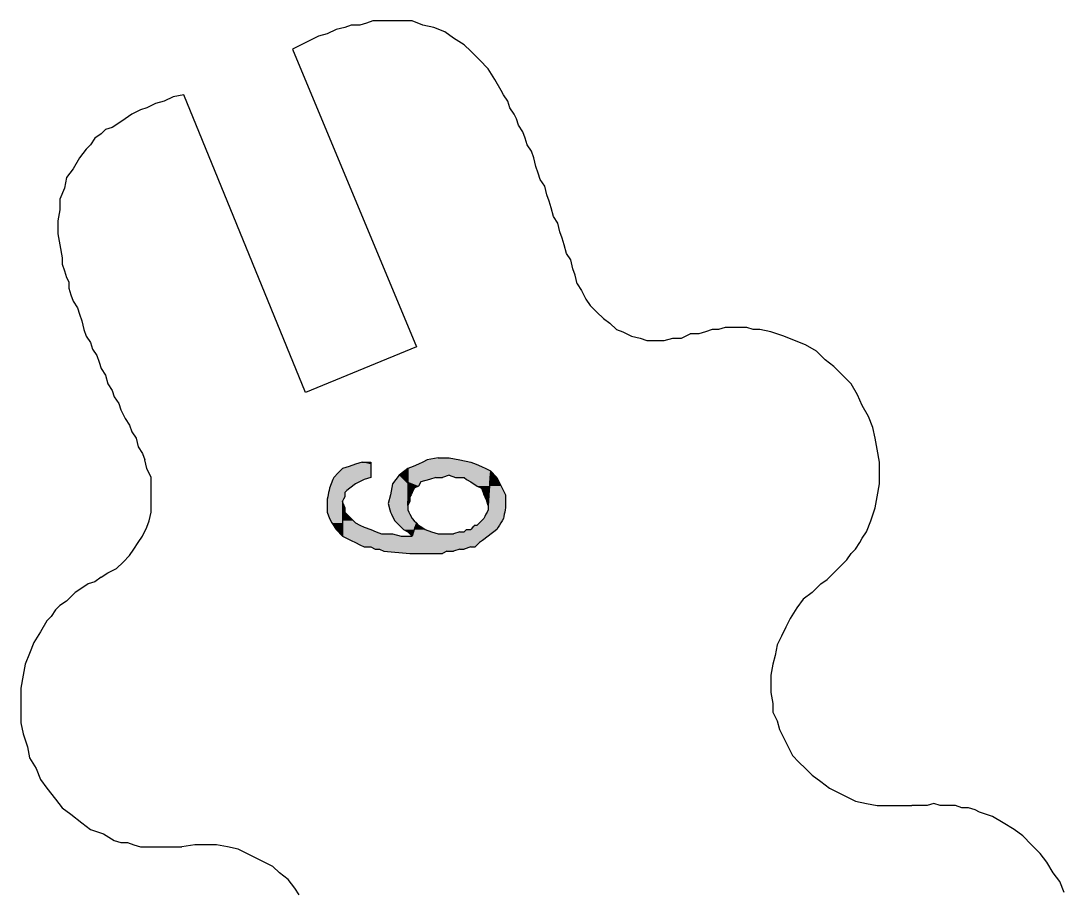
# Model space of a CAD drawing. Extents: x -1063 to 1100, y -467 to 441.
# Drawn here: x 169.7 to 249.7, y 281 to 347.8 of the extents above; entities that cross this region are included whole.
import ezdxf

# ---------------------------------------------------------------- set-up
doc = ezdxf.new("R2010")
doc.units = 0
doc.layers.add('H', color=7, linetype='CONTINUOUS')
doc.layers.add('P', color=250, linetype='CONTINUOUS')

# ---------------------------------------------------------------- blocks, each defined once
blk = doc.blocks.new('*U40')
at = {"layer": 'H', "color": 0, "linetype": 'CONTINUOUS'}
for p, q in [((194.833, 313.667), (194.333, 313.5)), ((195.333, 313.833), (194.833, 313.667)), ((195.833, 314), (195.333, 313.833)), ((195.833, 314), (196.5, 314)), ((196.5, 314), (196.5, 313.833)), ((196.5, 313.833), (196.5, 313.667)), ((196.5, 313.667), (196.5, 313.5)), ((193.667, 312.833), (193.6, 312.667)), ((194, 313.167), (193.667, 312.833)), ((194.333, 313.5), (194, 313.167)), ((196.5, 312.833), (196, 312.667)), ((196.5, 313.5), (196.5, 313.167)), ((196.5, 313.167), (196.5, 312.833)), ((193.333, 312), (193.3, 311.833)), ((193.467, 312.333), (193.333, 312)), ((193.6, 312.667), (193.467, 312.333)), ((194.889, 312), (194.667, 311.833)), ((195.333, 312.333), (194.889, 312)), ((196, 312.667), (195.333, 312.333)), ((193.2, 311.333), (193.167, 311.167)), ((193.267, 311.667), (193.2, 311.333)), ((193.3, 311.833), (193.267, 311.667)), ((194.5, 311.333), (194.417, 311.167)), ((194.667, 311.833), (194.5, 311.667)), ((194.5, 311.667), (194.5, 311.333)), ((193.167, 311.167), (193.167, 311)), ((193.167, 311), (193.167, 310.667)), ((193.167, 310.667), (193.167, 310.167)), ((194.417, 311.167), (194.333, 311)), ((194.333, 311), (194.333, 310.667)), ((194.333, 310.667), (194.333, 310.167)), ((193.167, 310.167), (193.333, 309.667)), ((193.333, 309.667), (193.5, 309.333)), ((194.333, 310.167), (194.333, 309.667)), ((194.333, 309.667), (194.333, 309.333)), ((193.5, 309.333), (193.833, 308.833)), ((194.333, 308.333), (193.833, 308.833)), ((194.333, 309.333), (194.333, 308.833)), ((194.333, 308.833), (194.333, 308.333))]:
    blk.add_line(p, q, dxfattribs=at)
for points in [[(194.833, 313.667), (194.333, 313.5), (196.5, 313.5)], [(195.333, 313.833), (194.833, 313.667), (196.5, 313.667)], [(195.833, 314), (195.333, 313.833), (196.5, 313.833)], [(195.833, 314), (195.833, 314), (196.5, 314)], [(193.667, 312.833), (193.6, 312.667), (196, 312.667)], [(194, 313.167), (193.667, 312.833), (196.5, 312.833)], [(194.333, 313.5), (194, 313.167), (196.5, 313.167)], [(193.333, 312), (193.3, 311.833), (194.667, 311.833)], [(193.467, 312.333), (193.333, 312), (194.889, 312)], [(193.6, 312.667), (193.467, 312.333), (195.333, 312.333)], [(193.2, 311.333), (193.167, 311.167), (194.417, 311.167)], [(193.267, 311.667), (193.2, 311.333), (194.5, 311.333)], [(193.3, 311.833), (193.267, 311.667), (194.5, 311.667)], [(193.167, 311.167), (193.167, 311), (194.333, 311)], [(193.167, 311), (193.167, 310.667), (194.333, 310.667)], [(193.167, 310.667), (193.167, 310.167), (194.333, 310.167)], [(193.167, 310.167), (193.333, 309.667), (194.333, 309.667)], [(193.333, 309.667), (193.5, 309.333), (194.333, 309.333)], [(193.5, 309.333), (193.833, 308.833), (194.333, 308.833)]]:
    blk.add_solid(points, dxfattribs=at)
at = {"layer": 'H', "color": 0, "linetype": 'CONTINUOUS', "extrusion": (0, 0, -1)}
for points in [[(-194.833, 313.667), (-196.5, 313.667), (-196.5, 313.5)], [(-195.333, 313.833), (-196.5, 313.833), (-196.5, 313.667)], [(-195.833, 314), (-196.5, 314), (-196.5, 313.833)], [(-193.667, 312.833), (-196.5, 312.833), (-196, 312.667)], [(-194, 313.167), (-196.5, 313.167), (-196.5, 312.833)], [(-194.333, 313.5), (-196.5, 313.5), (-196.5, 313.167)], [(-193.333, 312), (-194.889, 312), (-194.667, 311.833)], [(-193.467, 312.333), (-195.333, 312.333), (-194.889, 312)], [(-193.6, 312.667), (-196, 312.667), (-195.333, 312.333)], [(-193.2, 311.333), (-194.5, 311.333), (-194.417, 311.167)], [(-193.267, 311.667), (-194.5, 311.667), (-194.5, 311.333)], [(-193.3, 311.833), (-194.667, 311.833), (-194.5, 311.667)], [(-193.167, 311.167), (-194.417, 311.167), (-194.333, 311)], [(-193.167, 311), (-194.333, 311), (-194.333, 310.667)], [(-193.167, 310.667), (-194.333, 310.667), (-194.333, 310.167)], [(-193.167, 310.167), (-194.333, 310.167), (-194.333, 309.667)], [(-193.333, 309.667), (-194.333, 309.667), (-194.333, 309.333)], [(-193.5, 309.333), (-194.333, 309.333), (-194.333, 308.833)], [(-193.833, 308.833), (-194.333, 308.833), (-194.333, 308.333)]]:
    blk.add_solid(points, dxfattribs=at)
blk = doc.blocks.new('*U41')
at = {"layer": 'H', "color": 0, "linetype": 'CONTINUOUS'}
for p, q in [((198.667, 313), (198.167, 312.333)), ((199.333, 313.5), (198.667, 313)), ((199.333, 313), (199.333, 313.5)), ((199.333, 313), (199.333, 312.333)), ((198.167, 312.333), (198, 311.5)), ((199.333, 312.333), (199.333, 311.5)), ((198, 311.5), (197.833, 310.833)), ((199.333, 311.5), (199.333, 310.833)), ((197.833, 310.833), (197.958, 310.333)), ((199.333, 310.833), (199.333, 310.333)), ((197.958, 310.333), (198, 310.167)), ((198, 310.167), (198.083, 310)), ((198.083, 310), (198.25, 309.667)), ((198.25, 309.667), (198.333, 309.5)), ((199.333, 310.333), (199.417, 310.167)), ((199.417, 310.167), (199.5, 310)), ((199.5, 310), (199.667, 309.667)), ((199.667, 309.667), (199.833, 309.5)), ((198.333, 309.5), (198.5, 309.333)), ((198.5, 309.333), (199, 308.833)), ((199, 308.833), (199.333, 308.667)), ((199.833, 308.833), (199.778, 308.667)), ((199.833, 309.5), (200, 309.333)), ((200, 309.333), (199.833, 308.833)), ((199.667, 308.333), (199.333, 308.667)), ((199.778, 308.667), (199.667, 308.333))]:
    blk.add_line(p, q, dxfattribs=at)
for points in [[(198.667, 313), (198.167, 312.333), (199.333, 312.333)], [(199.333, 313.5), (198.667, 313), (199.333, 313)], [(198.167, 312.333), (198, 311.5), (199.333, 311.5)], [(198, 311.5), (197.833, 310.833), (199.333, 310.833)], [(197.833, 310.833), (197.958, 310.333), (199.333, 310.333)], [(197.958, 310.333), (198, 310.167), (199.417, 310.167)], [(198, 310.167), (198.083, 310), (199.5, 310)], [(198.083, 310), (198.25, 309.667), (199.667, 309.667)], [(198.25, 309.667), (198.333, 309.5), (199.833, 309.5)], [(198.333, 309.5), (198.5, 309.333), (200, 309.333)], [(198.5, 309.333), (199, 308.833), (199.833, 308.833)], [(199, 308.833), (199.333, 308.667), (199.778, 308.667)]]:
    blk.add_solid(points, dxfattribs=at)
at = {"layer": 'H', "color": 0, "linetype": 'CONTINUOUS', "extrusion": (0, 0, -1)}
for points in [[(-198.667, 313), (-199.333, 313), (-199.333, 312.333)], [(-198.167, 312.333), (-199.333, 312.333), (-199.333, 311.5)], [(-198, 311.5), (-199.333, 311.5), (-199.333, 310.833)], [(-197.833, 310.833), (-199.333, 310.833), (-199.333, 310.333)], [(-197.958, 310.333), (-199.333, 310.333), (-199.417, 310.167)], [(-198, 310.167), (-199.417, 310.167), (-199.5, 310)], [(-198.083, 310), (-199.5, 310), (-199.667, 309.667)], [(-198.25, 309.667), (-199.667, 309.667), (-199.833, 309.5)], [(-198.333, 309.5), (-199.833, 309.5), (-200, 309.333)], [(-198.5, 309.333), (-200, 309.333), (-199.833, 308.833)], [(-199, 308.833), (-199.833, 308.833), (-199.778, 308.667)], [(-199.333, 308.667), (-199.778, 308.667), (-199.667, 308.333)]]:
    blk.add_solid(points, dxfattribs=at)
blk = doc.blocks.new('*U42')
at = {"layer": 'H', "color": 0, "linetype": 'CONTINUOUS'}
for p, q in [((199.75, 313.667), (199.333, 313.5)), ((200.167, 313.833), (199.75, 313.667)), ((200.5, 314), (200.167, 313.833)), ((200.833, 314.167), (200.5, 314)), ((201.667, 314.333), (200.833, 314.167)), ((201.667, 314.333), (202.5, 314.333)), ((202.5, 314.333), (203.333, 314.167)), ((203.333, 314.167), (204.167, 314)), ((204.167, 314), (204.583, 313.833)), ((204.583, 313.833), (205, 313.667)), ((205, 313.667), (205.333, 313.5)), ((199.333, 313.5), (199.333, 313.333)), ((199.333, 313.333), (199.333, 313)), ((199.333, 313), (199.333, 312.833)), ((199.333, 312.833), (199.333, 312.667)), ((201.5, 312.833), (201, 312.667)), ((201.5, 312.833), (202, 312.833)), ((202.5, 313), (202, 312.833)), ((202.5, 313), (203, 312.833)), ((203, 312.833), (203.333, 312.833)), ((203.333, 312.833), (203.667, 312.833)), ((203.667, 312.833), (203.833, 312.667)), ((205.333, 313.5), (205.667, 313.333)), ((205.635, 312.833), (205.625, 312.667)), ((205.646, 313), (205.635, 312.833)), ((205.667, 313.333), (205.646, 313)), ((199.333, 312.667), (199.333, 312.5)), ((199.333, 312.5), (199.333, 312.167)), ((199.333, 312.167), (199.333, 312)), ((199.333, 312), (199.333, 311.667)), ((199.833, 312), (199.667, 311.667)), ((200.167, 312.167), (199.833, 312)), ((200.333, 312.5), (200.167, 312.167)), ((201, 312.667), (200.333, 312.5)), ((203.833, 312.667), (204.167, 312.5)), ((204.167, 312.5), (204.667, 312.167)), ((204.667, 312.167), (205, 312)), ((205, 312), (205.111, 311.667)), ((205.583, 312), (205.562, 311.667)), ((205.594, 312.167), (205.583, 312)), ((205.615, 312.5), (205.594, 312.167)), ((205.625, 312.667), (205.615, 312.5)), ((199.333, 311.667), (199.333, 311.5)), ((199.333, 311.5), (199.333, 311.333)), ((199.333, 311.333), (199.333, 311.167)), ((199.583, 311.5), (199.5, 311.333)), ((199.5, 311.333), (199.5, 311.167)), ((199.667, 311.667), (199.583, 311.5)), ((205.111, 311.667), (205.167, 311.5)), ((205.167, 311.5), (205.25, 311.333)), ((205.25, 311.333), (205.333, 311.167)), ((205.542, 311.333), (205.531, 311.167)), ((205.552, 311.5), (205.542, 311.333)), ((205.562, 311.667), (205.552, 311.5)), ((199.333, 311.167), (199.333, 311)), ((199.5, 311), (199.333, 310.667)), ((199.333, 310.667), (199.333, 311)), ((199.5, 311.167), (199.5, 311)), ((205.333, 311.167), (205.389, 311)), ((205.5, 310.667), (205.389, 311)), ((205.521, 311), (205.5, 310.667)), ((205.531, 311.167), (205.521, 311))]:
    blk.add_line(p, q, dxfattribs=at)
for points in [[(199.75, 313.667), (199.333, 313.5), (205.333, 313.5)], [(200.167, 313.833), (199.75, 313.667), (205, 313.667)], [(200.5, 314), (200.167, 313.833), (204.583, 313.833)], [(200.833, 314.167), (200.5, 314), (204.167, 314)], [(201.667, 314.333), (200.833, 314.167), (203.333, 314.167)], [(201.667, 314.333), (201.667, 314.333), (202.5, 314.333)], [(199.333, 313.5), (199.333, 313.333), (205.667, 313.333)], [(199.333, 313.333), (199.333, 313), (205.646, 313)], [(199.333, 313), (199.333, 312.833), (202, 312.833)], [(199.333, 312.833), (199.333, 312.667), (201, 312.667)], [(201.5, 312.833), (201.5, 312.833), (202, 312.833)], [(202.5, 313), (203, 312.833), (205.635, 312.833)], [(203, 312.833), (203, 312.833), (203.333, 312.833)], [(203.333, 312.833), (203.333, 312.833), (203.667, 312.833)], [(203.667, 312.833), (203.833, 312.667), (205.625, 312.667)], [(199.333, 312.667), (199.333, 312.5), (200.333, 312.5)], [(199.333, 312.5), (199.333, 312.167), (200.167, 312.167)], [(199.333, 312.167), (199.333, 312), (199.833, 312)], [(199.333, 312), (199.333, 311.667), (199.667, 311.667)], [(203.833, 312.667), (204.167, 312.5), (205.615, 312.5)], [(204.167, 312.5), (204.667, 312.167), (205.594, 312.167)], [(204.667, 312.167), (205, 312), (205.583, 312)], [(205, 312), (205.111, 311.667), (205.562, 311.667)], [(199.333, 311.667), (199.333, 311.5), (199.583, 311.5)], [(199.333, 311.5), (199.333, 311.333), (199.5, 311.333)], [(199.333, 311.333), (199.333, 311.167), (199.5, 311.167)], [(205.111, 311.667), (205.167, 311.5), (205.552, 311.5)], [(205.167, 311.5), (205.25, 311.333), (205.542, 311.333)], [(205.25, 311.333), (205.333, 311.167), (205.531, 311.167)], [(199.333, 311.167), (199.333, 311), (199.5, 311)], [(205.333, 311.167), (205.389, 311), (205.521, 311)]]:
    blk.add_solid(points, dxfattribs=at)
at = {"layer": 'H', "color": 0, "linetype": 'CONTINUOUS', "extrusion": (0, 0, -1)}
for points in [[(-199.75, 313.667), (-205, 313.667), (-205.333, 313.5)], [(-200.167, 313.833), (-204.583, 313.833), (-205, 313.667)], [(-200.5, 314), (-204.167, 314), (-204.583, 313.833)], [(-200.833, 314.167), (-203.333, 314.167), (-204.167, 314)], [(-201.667, 314.333), (-202.5, 314.333), (-203.333, 314.167)], [(-199.333, 313.5), (-205.333, 313.5), (-205.667, 313.333)], [(-199.333, 313.333), (-205.667, 313.333), (-205.646, 313)], [(-199.333, 313), (-202.5, 313), (-202, 312.833)], [(-199.333, 312.833), (-201.5, 312.833), (-201, 312.667)], [(-202.5, 313), (-205.646, 313), (-205.635, 312.833)], [(-203.667, 312.833), (-205.635, 312.833), (-205.625, 312.667)], [(-199.333, 312.667), (-201, 312.667), (-200.333, 312.5)], [(-199.333, 312.5), (-200.333, 312.5), (-200.167, 312.167)], [(-199.333, 312.167), (-200.167, 312.167), (-199.833, 312)], [(-199.333, 312), (-199.833, 312), (-199.667, 311.667)], [(-203.833, 312.667), (-205.625, 312.667), (-205.615, 312.5)], [(-204.167, 312.5), (-205.615, 312.5), (-205.594, 312.167)], [(-204.667, 312.167), (-205.594, 312.167), (-205.583, 312)], [(-205, 312), (-205.583, 312), (-205.562, 311.667)], [(-199.333, 311.667), (-199.667, 311.667), (-199.583, 311.5)], [(-199.333, 311.5), (-199.583, 311.5), (-199.5, 311.333)], [(-199.333, 311.333), (-199.5, 311.333), (-199.5, 311.167)], [(-205.111, 311.667), (-205.562, 311.667), (-205.552, 311.5)], [(-205.167, 311.5), (-205.552, 311.5), (-205.542, 311.333)], [(-205.25, 311.333), (-205.542, 311.333), (-205.531, 311.167)], [(-199.333, 311.167), (-199.5, 311.167), (-199.5, 311)], [(-199.333, 311), (-199.5, 311), (-199.333, 310.667)], [(-205.333, 311.167), (-205.531, 311.167), (-205.521, 311)], [(-205.389, 311), (-205.521, 311), (-205.5, 310.667)]]:
    blk.add_solid(points, dxfattribs=at)
blk = doc.blocks.new('*U43')
at = {"layer": 'H', "color": 0, "linetype": 'CONTINUOUS'}
for p, q in [((205.635, 312.833), (205.594, 312.167)), ((205.667, 313.333), (205.635, 312.833)), ((206.167, 312.833), (205.667, 313.333)), ((206.167, 312.833), (206.5, 312.167)), ((205.594, 312.167), (205.552, 311.5)), ((206.5, 312.167), (206.833, 311.5)), ((205.552, 311.5), (205.521, 311)), ((206.833, 311.5), (206.833, 311)), ((194.333, 311), (194.333, 310.833)), ((194.389, 310.833), (194.333, 311)), ((194.333, 310.833), (194.333, 310.667)), ((194.333, 310.667), (194.333, 310.5)), ((194.333, 310.5), (194.333, 310.333)), ((194.389, 310.833), (194.444, 310.667)), ((194.444, 310.667), (194.5, 310.5)), ((194.5, 310.5), (194.5, 310.333)), ((205.51, 310.833), (205.5, 310.667)), ((205.5, 310.667), (205.5, 310.5)), ((205.5, 310.5), (205.5, 310.333)), ((205.521, 311), (205.51, 310.833)), ((206.833, 310.5), (206.8, 310.333)), ((206.833, 311), (206.833, 310.833)), ((206.833, 310.833), (206.833, 310.667)), ((206.833, 310.667), (206.833, 310.5)), ((194.333, 310.333), (194.333, 310.167)), ((194.333, 310.167), (194.333, 310)), ((194.333, 310), (194.333, 309.833)), ((194.333, 309.833), (194.333, 309.667)), ((194.333, 309.667), (194.333, 309.5)), ((194.5, 310.333), (194.5, 310.167)), ((194.5, 310.167), (194.667, 310)), ((194.667, 310), (194.833, 309.833)), ((194.833, 309.833), (195, 309.667)), ((195, 309.667), (195.167, 309.5)), ((205.167, 309.667), (205, 309.5)), ((205.25, 309.833), (205.167, 309.667)), ((205.333, 310), (205.25, 309.833)), ((205.417, 310.167), (205.333, 310)), ((205.5, 310.333), (205.417, 310.167)), ((206.667, 309.667), (206.567, 309.5)), ((206.7, 309.833), (206.667, 309.667)), ((206.733, 310), (206.7, 309.833)), ((206.767, 310.167), (206.733, 310)), ((206.8, 310.333), (206.767, 310.167)), ((194.333, 309.5), (194.333, 309.333)), ((194.333, 309.333), (194.333, 309.167)), ((194.333, 309.167), (194.333, 309)), ((194.333, 309), (194.333, 308.833)), ((194.333, 308.833), (194.333, 308.667)), ((195.167, 309.5), (195.333, 309.333)), ((195.333, 309.333), (195.667, 309.167)), ((195.667, 309.167), (196, 309)), ((196, 309), (196.5, 308.833)), ((196.5, 308.833), (196.917, 308.667)), ((199.833, 308.833), (199.778, 308.667)), ((199.889, 309), (199.833, 308.833)), ((199.944, 309.167), (199.889, 309)), ((200, 309.333), (199.944, 309.167)), ((200.167, 309.167), (200, 309.333)), ((200.167, 309.167), (200.417, 309)), ((200.417, 309), (200.667, 308.833)), ((200.667, 308.833), (201.167, 308.667)), ((203.833, 308.833), (203.667, 308.667)), ((203.833, 308.833), (204.167, 308.833)), ((204.333, 309), (204.167, 308.833)), ((204.5, 309.167), (204.333, 309)), ((204.5, 309.167), (204.667, 309.167)), ((204.833, 309.333), (204.667, 309.167)), ((205, 309.5), (204.833, 309.333)), ((206.167, 308.833), (205.944, 308.667)), ((206.267, 309), (206.167, 308.833)), ((206.367, 309.167), (206.267, 309)), ((206.467, 309.333), (206.367, 309.167)), ((206.567, 309.5), (206.467, 309.333)), ((194.333, 308.667), (194.333, 308.5)), ((194.333, 308.5), (194.333, 308.333)), ((194.333, 308.333), (195, 308)), ((195, 308), (195.333, 307.833)), ((196.917, 308.667), (197.333, 308.5)), ((197.333, 308.5), (198.167, 308.5)), ((198.167, 308.5), (198.833, 308.333)), ((198.833, 308.333), (199.667, 308.333)), ((199.722, 308.5), (199.667, 308.333)), ((199.778, 308.667), (199.722, 308.5)), ((201.167, 308.667), (201.667, 308.5)), ((201.667, 308.5), (202.833, 308.5)), ((203.333, 308.667), (202.833, 308.5)), ((203.333, 308.667), (203.667, 308.667)), ((205.056, 308), (204.833, 307.833)), ((205.5, 308.333), (205.056, 308)), ((205.722, 308.5), (205.5, 308.333)), ((205.944, 308.667), (205.722, 308.5)), ((195.333, 307.833), (195.667, 307.667)), ((195.667, 307.667), (196, 307.5)), ((196, 307.5), (196.167, 307.5)), ((196.167, 307.5), (196.5, 307.5)), ((196.5, 307.5), (196.833, 307.333)), ((196.833, 307.333), (197.167, 307.333)), ((197.167, 307.333), (197.5, 307.167)), ((203.333, 307.333), (202.833, 307.167)), ((203.333, 307.333), (203.667, 307.333)), ((204.167, 307.5), (203.667, 307.333)), ((204.167, 307.5), (204.5, 307.5)), ((204.667, 307.667), (204.5, 307.5)), ((204.833, 307.833), (204.667, 307.667)), ((197.5, 307.167), (199.5, 307)), ((199.5, 307), (200, 307)), ((200, 307), (200.333, 307)), ((200.333, 307), (200.5, 307)), ((200.5, 307), (200.667, 307)), ((200.667, 307), (201, 307)), ((201, 307), (201.5, 307)), ((201.5, 307), (202, 307)), ((202.333, 307.167), (202, 307)), ((202.333, 307.167), (202.833, 307.167))]:
    blk.add_line(p, q, dxfattribs=at)
for points in [[(205.635, 312.833), (205.594, 312.167), (206.5, 312.167)], [(205.667, 313.333), (205.635, 312.833), (206.167, 312.833)], [(205.594, 312.167), (205.552, 311.5), (206.833, 311.5)], [(205.552, 311.5), (205.521, 311), (206.833, 311)], [(194.333, 311), (194.333, 310.833), (194.389, 310.833)], [(194.333, 310.833), (194.333, 310.667), (194.444, 310.667)], [(194.333, 310.667), (194.333, 310.5), (194.5, 310.5)], [(194.333, 310.5), (194.333, 310.333), (194.5, 310.333)], [(205.51, 310.833), (205.5, 310.667), (206.833, 310.667)], [(205.5, 310.667), (205.5, 310.5), (206.833, 310.5)], [(205.5, 310.5), (205.5, 310.333), (206.8, 310.333)], [(205.521, 311), (205.51, 310.833), (206.833, 310.833)], [(194.333, 310.333), (194.333, 310.167), (194.5, 310.167)], [(194.333, 310.167), (194.333, 310), (194.667, 310)], [(194.333, 310), (194.333, 309.833), (194.833, 309.833)], [(194.333, 309.833), (194.333, 309.667), (195, 309.667)], [(194.333, 309.667), (194.333, 309.5), (195.167, 309.5)], [(205.167, 309.667), (205, 309.5), (206.567, 309.5)], [(205.25, 309.833), (205.167, 309.667), (206.667, 309.667)], [(205.333, 310), (205.25, 309.833), (206.7, 309.833)], [(205.417, 310.167), (205.333, 310), (206.733, 310)], [(205.5, 310.333), (205.417, 310.167), (206.767, 310.167)], [(194.333, 309.5), (194.333, 309.333), (195.333, 309.333)], [(194.333, 309.333), (194.333, 309.167), (195.667, 309.167)], [(194.333, 309.167), (194.333, 309), (196, 309)], [(194.333, 309), (194.333, 308.833), (196.5, 308.833)], [(194.333, 308.833), (194.333, 308.667), (196.917, 308.667)], [(199.833, 308.833), (199.778, 308.667), (201.167, 308.667)], [(199.889, 309), (199.833, 308.833), (200.667, 308.833)], [(199.944, 309.167), (199.889, 309), (200.417, 309)], [(200, 309.333), (199.944, 309.167), (200.167, 309.167)], [(203.833, 308.833), (203.667, 308.667), (205.944, 308.667)], [(203.833, 308.833), (203.833, 308.833), (204.167, 308.833)], [(204.333, 309), (204.167, 308.833), (206.167, 308.833)], [(204.5, 309.167), (204.333, 309), (206.267, 309)], [(204.5, 309.167), (204.5, 309.167), (204.667, 309.167)], [(204.833, 309.333), (204.667, 309.167), (206.367, 309.167)], [(205, 309.5), (204.833, 309.333), (206.467, 309.333)], [(194.333, 308.667), (194.333, 308.5), (197.333, 308.5)], [(194.333, 308.5), (194.333, 308.333), (198.833, 308.333)], [(194.333, 308.333), (195, 308), (205.056, 308)], [(195, 308), (195.333, 307.833), (204.833, 307.833)], [(197.333, 308.5), (197.333, 308.5), (198.167, 308.5)], [(198.833, 308.333), (198.833, 308.333), (199.667, 308.333)], [(199.722, 308.5), (199.667, 308.333), (205.5, 308.333)], [(199.778, 308.667), (199.722, 308.5), (201.667, 308.5)], [(201.667, 308.5), (201.667, 308.5), (202.833, 308.5)], [(203.333, 308.667), (202.833, 308.5), (205.722, 308.5)], [(203.333, 308.667), (203.333, 308.667), (203.667, 308.667)], [(195.333, 307.833), (195.667, 307.667), (204.667, 307.667)], [(195.667, 307.667), (196, 307.5), (204.5, 307.5)], [(196, 307.5), (196, 307.5), (196.167, 307.5)], [(196.167, 307.5), (196.167, 307.5), (196.5, 307.5)], [(196.5, 307.5), (196.833, 307.333), (203.667, 307.333)], [(196.833, 307.333), (196.833, 307.333), (197.167, 307.333)], [(197.167, 307.333), (197.5, 307.167), (202.833, 307.167)], [(203.333, 307.333), (203.333, 307.333), (203.667, 307.333)], [(204.167, 307.5), (204.167, 307.5), (204.5, 307.5)], [(197.5, 307.167), (199.5, 307), (202, 307)], [(199.5, 307), (199.5, 307), (200, 307)], [(200, 307), (200, 307), (200.333, 307)], [(200.333, 307), (200.333, 307), (200.5, 307)], [(200.5, 307), (200.5, 307), (200.667, 307)], [(200.667, 307), (200.667, 307), (201, 307)], [(201, 307), (201, 307), (201.5, 307)], [(201.5, 307), (201.5, 307), (202, 307)], [(202.333, 307.167), (202.333, 307.167), (202.833, 307.167)]]:
    blk.add_solid(points, dxfattribs=at)
at = {"layer": 'H', "color": 0, "linetype": 'CONTINUOUS', "extrusion": (0, 0, -1)}
for points in [[(-205.635, 312.833), (-206.167, 312.833), (-206.5, 312.167)], [(-205.594, 312.167), (-206.5, 312.167), (-206.833, 311.5)], [(-205.552, 311.5), (-206.833, 311.5), (-206.833, 311)], [(-194.333, 310.833), (-194.389, 310.833), (-194.444, 310.667)], [(-194.333, 310.667), (-194.444, 310.667), (-194.5, 310.5)], [(-194.333, 310.5), (-194.5, 310.5), (-194.5, 310.333)], [(-205.5, 310.667), (-206.833, 310.667), (-206.833, 310.5)], [(-205.5, 310.5), (-206.833, 310.5), (-206.8, 310.333)], [(-205.51, 310.833), (-206.833, 310.833), (-206.833, 310.667)], [(-205.521, 311), (-206.833, 311), (-206.833, 310.833)], [(-194.333, 310.333), (-194.5, 310.333), (-194.5, 310.167)], [(-194.333, 310.167), (-194.5, 310.167), (-194.667, 310)], [(-194.333, 310), (-194.667, 310), (-194.833, 309.833)], [(-194.333, 309.833), (-194.833, 309.833), (-195, 309.667)], [(-194.333, 309.667), (-195, 309.667), (-195.167, 309.5)], [(-205.167, 309.667), (-206.667, 309.667), (-206.567, 309.5)], [(-205.25, 309.833), (-206.7, 309.833), (-206.667, 309.667)], [(-205.333, 310), (-206.733, 310), (-206.7, 309.833)], [(-205.417, 310.167), (-206.767, 310.167), (-206.733, 310)], [(-205.5, 310.333), (-206.8, 310.333), (-206.767, 310.167)], [(-194.333, 309.5), (-195.167, 309.5), (-195.333, 309.333)], [(-194.333, 309.333), (-195.333, 309.333), (-195.667, 309.167)], [(-194.333, 309.167), (-195.667, 309.167), (-196, 309)], [(-194.333, 309), (-196, 309), (-196.5, 308.833)], [(-194.333, 308.833), (-196.5, 308.833), (-196.917, 308.667)], [(-199.833, 308.833), (-200.667, 308.833), (-201.167, 308.667)], [(-199.889, 309), (-200.417, 309), (-200.667, 308.833)], [(-199.944, 309.167), (-200.167, 309.167), (-200.417, 309)], [(-203.833, 308.833), (-206.167, 308.833), (-205.944, 308.667)], [(-204.333, 309), (-206.267, 309), (-206.167, 308.833)], [(-204.5, 309.167), (-206.367, 309.167), (-206.267, 309)], [(-204.833, 309.333), (-206.467, 309.333), (-206.367, 309.167)], [(-205, 309.5), (-206.567, 309.5), (-206.467, 309.333)], [(-194.333, 308.667), (-196.917, 308.667), (-197.333, 308.5)], [(-194.333, 308.5), (-198.167, 308.5), (-198.833, 308.333)], [(-194.333, 308.333), (-205.5, 308.333), (-205.056, 308)], [(-195, 308), (-205.056, 308), (-204.833, 307.833)], [(-199.722, 308.5), (-205.722, 308.5), (-205.5, 308.333)], [(-199.778, 308.667), (-201.167, 308.667), (-201.667, 308.5)], [(-203.333, 308.667), (-205.944, 308.667), (-205.722, 308.5)], [(-195.333, 307.833), (-204.833, 307.833), (-204.667, 307.667)], [(-195.667, 307.667), (-204.667, 307.667), (-204.5, 307.5)], [(-196.5, 307.5), (-204.167, 307.5), (-203.667, 307.333)], [(-197.167, 307.333), (-203.333, 307.333), (-202.833, 307.167)], [(-197.5, 307.167), (-202.333, 307.167), (-202, 307)]]:
    blk.add_solid(points, dxfattribs=at)

msp = doc.modelspace()

# ---------------------------------------------------------------- linework, layer by layer
at = {"layer": 'P', "color": 0, "linetype": 'CONTINUOUS'}
for points in [[(212.333, 327.667), (212.167, 328.333), (212, 328.833), (211.833, 329.5), (211.5, 330), (211.333, 330.667), (211.167, 331.167), (211, 331.667), (210.833, 332.333), (210.5, 332.833), (210.333, 333.5), (210.167, 334), (210, 334.5), (209.833, 335.167), (209.5, 335.667), (209.333, 336.167), (209.167, 336.667), (209, 337.333), (208.833, 337.833), (208.5, 338.333), (208.333, 338.833), (208.167, 339.333), (207.833, 339.833), (207.667, 340.333), (207.5, 340.667), (207.167, 341.167), (207, 341.667), (206.667, 342.167), (206.5, 342.5), (206, 343.333), (205.5, 344.167), (204.833, 344.833), (204.167, 345.5), (203.667, 346), (202.833, 346.5), (202.167, 347), (201.333, 347.333), (200.5, 347.5), (199.667, 347.833), (198.833, 347.833), (198.333, 347.833), (197.833, 347.833), (197.333, 347.833), (196.667, 347.833), (196.167, 347.667), (195.667, 347.5), (195, 347.5), (194.5, 347.333), (193.833, 347.167), (193.167, 346.833), (192.5, 346.667), (191.833, 346.333), (191.167, 346), (190.5, 345.667), (200, 322.833), (191.5, 319.333), (182.167, 342.167), (181.333, 342), (180.667, 341.667), (180, 341.5), (179.333, 341.167), (178.833, 341), (178.167, 340.667), (177.667, 340.333), (177.167, 340), (176.667, 339.667), (176.167, 339.5), (175.833, 339.167), (175.333, 338.833), (175, 338.333), (174.667, 338), (174.167, 337.333), (173.667, 336.5), (173.167, 335.833), (173, 335), (172.667, 334.167), (172.667, 333.333), (172.5, 332.5), (172.5, 331.5), (172.667, 330.667), (172.833, 329.667), (172.833, 329.167), (173, 328.667), (173.167, 328.167), (173.333, 327.833), (173.333, 327.333), (173.5, 326.833), (173.667, 326.333), (174, 325.833), (174.167, 325.333), (174.333, 324.833), (174.5, 324.167), (174.667, 323.667), (175, 323.167), (175.167, 322.667), (175.5, 322.167), (175.667, 321.667), (175.833, 321.167), (176.167, 320.667), (176.333, 320), (176.667, 319.5), (176.833, 319), (177.167, 318.5), (177.333, 318), (177.667, 317.333), (178, 316.833), (178.167, 316.333), (178.5, 315.833), (178.667, 315.167), (179, 314.667), (179.167, 314.167)], [(212.333, 327.667), (212.667, 327.167), (213, 326.5), (213.333, 326), (213.833, 325.5), (214.333, 325), (214.833, 324.667), (215.333, 324.167), (215.833, 324), (216.5, 323.667), (217.167, 323.5), (217.667, 323.333), (218.333, 323.333), (219, 323.333), (219.667, 323.5), (220.333, 323.5), (221, 323.833)], [(231, 304.667), (231.5, 305), (231.833, 305.333), (232.333, 305.833), (232.667, 306.167), (233, 306.5), (233.333, 307), (233.667, 307.333), (234, 307.833), (234.167, 308.167), (234.5, 308.667), (234.833, 309.5), (235.167, 310.5), (235.333, 311.333), (235.5, 312.333), (235.5, 313.167), (235.5, 314), (235.333, 315), (235.167, 315.833), (235, 316.667), (234.667, 317.5), (234.167, 318.333), (233.833, 319.167), (233.333, 320), (232.667, 320.667), (232, 321.333), (231.333, 321.833), (230.667, 322.5), (229.833, 323), (229, 323.333), (228.167, 323.667), (227.167, 324), (226.333, 324.167), (225.833, 324.167), (225.333, 324.333), (224.833, 324.333), (224.333, 324.333), (223.667, 324.333), (223.167, 324.167), (222.667, 324.167), (222.167, 324), (221.667, 323.833), (221, 323.833)], [(175.833, 305.167), (176.333, 305.5), (177, 305.833), (177.5, 306.333), (178, 306.833), (178.333, 307.333), (178.667, 307.833), (179, 308.333), (179.333, 309), (179.5, 309.5), (179.667, 310.167), (179.667, 310.833), (179.667, 311.5), (179.667, 312.167), (179.667, 312.833), (179.333, 313.5), (179.167, 314.167)], [(175.833, 305.167), (175.333, 304.833), (174.833, 304.667), (174.333, 304.333), (173.833, 304), (173.5, 303.667), (173.167, 303.333), (172.667, 303), (172.333, 302.667), (172, 302.167), (171.667, 301.833), (171.167, 301), (170.667, 300.167), (170.333, 299.333), (170, 298.5), (169.833, 297.667), (169.667, 296.667), (169.667, 295.833), (169.667, 294.833), (169.667, 294), (169.833, 293.167), (170.167, 292.167), (170.333, 291.333), (170.833, 290.5), (171.167, 289.667), (171.667, 289), (172.333, 288.167), (172.833, 287.5), (173.5, 287), (174.333, 286.333), (175, 285.833), (176, 285.5), (176.833, 285), (177.333, 284.833), (177.833, 284.833), (178.333, 284.667), (178.833, 284.5), (179.333, 284.5), (179.833, 284.5), (180.333, 284.5), (180.833, 284.5), (181.5, 284.5), (182, 284.5)], [(231, 304.667), (230.333, 304), (229.667, 303.5), (229.167, 302.833), (228.667, 302), (228.333, 301.333), (228, 300.667), (227.667, 300), (227.5, 299.167), (227.333, 298.5), (227.167, 297.667), (227.167, 297), (227.167, 296.333), (227.333, 295.5), (227.333, 294.833), (227.667, 294.167), (227.833, 293.5), (228.167, 292.833), (228.5, 292.167), (228.833, 291.5), (229.333, 291), (229.833, 290.5), (230.333, 290), (231, 289.5), (231.667, 289), (232.333, 288.667), (233, 288.333), (233.667, 288), (234.5, 287.833), (235.333, 287.667), (236.167, 287.667), (237, 287.667), (238, 287.667)], [(249.667, 281), (249.333, 281.833), (248.833, 282.5), (248.333, 283.333), (247.833, 284), (247.167, 284.667), (246.5, 285.333), (245.833, 285.833), (245, 286.333), (244.167, 286.833), (243.167, 287.167), (242.833, 287.333), (242.333, 287.5), (241.833, 287.5), (241.333, 287.667), (240.667, 287.667), (240.167, 287.667), (239.667, 287.833), (239.167, 287.667), (238.5, 287.667), (238, 287.667)], [(191, 280.833), (190.667, 281.333), (190.167, 282), (189.5, 282.5), (189, 283), (188.333, 283.333), (187.667, 283.667), (187, 284), (186.333, 284.333), (185.5, 284.5), (184.667, 284.667), (183.833, 284.667), (183, 284.667), (182, 284.5)]]:
    msp.add_lwpolyline(points, dxfattribs=at)

# ---------------------------------------------------------------- block references
at = {"layer": 'H', "color": 0, "linetype": 'CONTINUOUS'}
for name in ['*U40', '*U42', '*U43', '*U41']:
    msp.add_blockref(name, (0, 0), dxfattribs=at)

doc.saveas('drawing.dxf')
